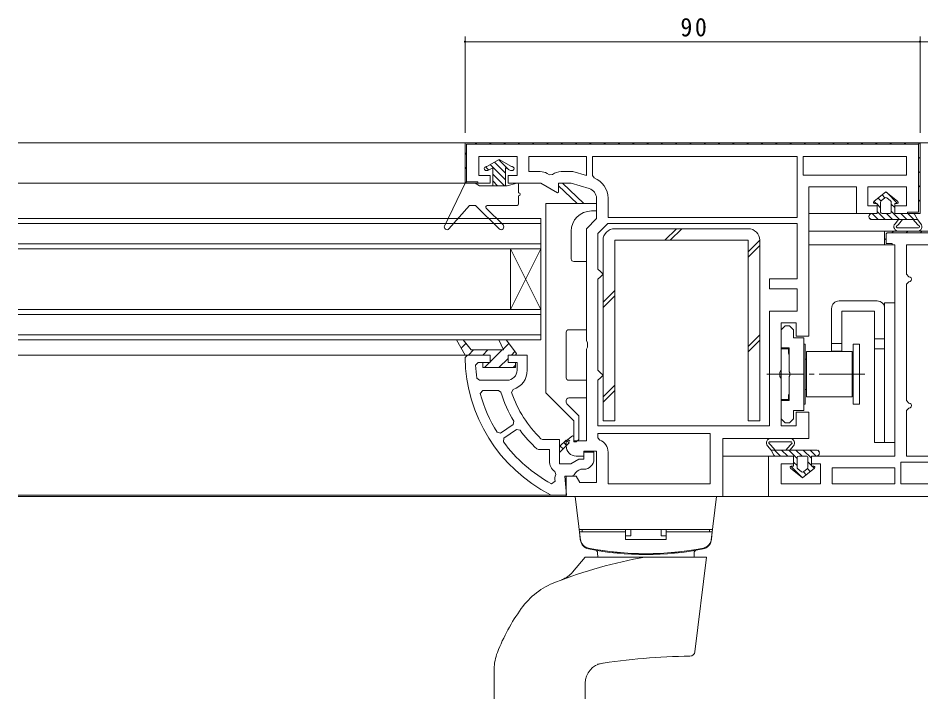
# Model space of a CAD drawing. Units: millimetres on the paper. Extents: x -420 to 373, y -297 to 267.
# Drawn here: x 91.3 to 269.9, y -204.9 to -70.1 of the extents above; entities that cross this region are included whole.
import ezdxf

# ---------------------------------------------------------------- set-up
doc = ezdxf.new("R2010")
doc.units = ezdxf.units.MM
doc.linetypes.add('CHAIN2', pattern=[12, 9, -1, 1, -1])
doc.linetypes.add('DASHED3', pattern=[4, 3, -1])
for name, color, linetype, lineweight in [('0-3_YKK_12', 2, 'Continuous', 9), ('0-4_YKK_D', 6, 'Continuous', 9), ('0-6_YKK_13', 4, 'Continuous', 9), ('0-7_YKK_11', 7, 'Continuous', 9)]:
    doc.layers.add(name, color=color, linetype=linetype, lineweight=lineweight)
doc.styles.add('ＭＳ ゴシック', font='')
doc.styles.get('ＭＳ ゴシック').set_extended_font_data('MS Gothic')

msp = doc.modelspace()

# ---------------------------------------------------------------- linework, layer by layer
at = {"layer": '0-3_YKK_12'}
for p, q in [((285.17, -94.803), (91.28, -94.803)), ((180.196, -102.803), (91.28, -102.803)), ((257.596, -108.803), (247.696, -108.803)), ((194.696, -109.803), (91.28, -109.803)), ((194.696, -109.803), (194.696, -115.803)), ((194.696, -110.803), (91.28, -110.803)), ((263.196, -112.303), (247.696, -112.303)), ((194.696, -114.803), (91.28, -114.803)), ((194.696, -115.803), (91.28, -115.803)), ((188.696, -127.803), (194.696, -115.803)), ((188.696, -115.803), (194.696, -127.803)), ((188.696, -127.803), (188.696, -115.803)), ((194.696, -115.803), (194.696, -127.803)), ((263.196, -115.003), (247.696, -115.003)), ((194.696, -127.803), (91.28, -127.803)), ((194.696, -127.803), (194.696, -133.803)), ((194.696, -128.803), (91.28, -128.803)), ((194.696, -132.803), (91.28, -132.803)), ((194.696, -133.803), (91.28, -133.803)), ((180.196, -136.803), (91.28, -136.803)), ((240.196, -156.803), (230.696, -156.803)), ((196.816, -164.503), (91.28, -164.503)), ((240.196, -164.803), (91.28, -164.803))]:
    msp.add_line(p, q, dxfattribs=at)
at = {"layer": '0-4_YKK_D'}
for p, q in [((179.696, -92.809), (179.696, -73.803)), ((269.696, -74.803), (179.696, -74.803)), ((269.696, -92.809), (269.696, -73.803)), ((269.696, -92.809), (269.696, -73.803)), ((284.696, -74.803), (269.696, -74.803))]:
    msp.add_line(p, q, dxfattribs=at)
for centre, start, end in [((179.696, -74.803), 0, 180), ((179.696, -74.803), 180, 0), ((269.696, -74.803), 0, 180), ((269.696, -74.803), 0, 180), ((269.696, -74.803), 180, 0), ((269.696, -74.803), 180, 0)]:
    msp.add_arc(centre, 0.106, start, end, dxfattribs=at)
at = {"layer": '0-6_YKK_13'}
for p, q in [((186.446, -98.103), (184.021, -99.503)), ((186.372, -98.146), (188.354, -100.128)), ((186.446, -98.103), (188.871, -99.503)), ((183.726, -99.541), (184.395, -100.211)), ((183.896, -99.503), (184.021, -99.503)), ((185.196, -99.748), (184.328, -100.249)), ((184.664, -99.132), (187.696, -102.164)), ((185.196, -99.748), (185.196, -103.303)), ((185.518, -98.639), (187.696, -100.817)), ((187.696, -99.748), (188.564, -100.249)), ((187.696, -99.748), (187.696, -103.303)), ((188.871, -99.503), (188.996, -99.503)), ((189.086, -99.513), (189.386, -99.813)), ((183.896, -100.303), (184.128, -100.303)), ((185.196, -101.011), (187.488, -103.303)), ((188.764, -100.303), (188.996, -100.303)), ((179.696, -102.803), (175.645, -111.287)), ((179.696, -102.803), (181.696, -102.803)), ((181.696, -102.803), (182.562, -103.303)), ((182.562, -103.303), (187.996, -103.303)), ((185.196, -102.358), (186.141, -103.303)), ((187.996, -103.303), (189.922, -102.812)), ((190.296, -104.703), (190.296, -103.103)), ((198.996, -102.803), (198.196, -102.803)), ((198.196, -102.803), (198.196, -103.303)), ((198.196, -103.303), (201.859, -106.803)), ((203.174, -106.803), (198.996, -102.803)), ((190.296, -106.903), (190.296, -105.303)), ((262.946, -104.503), (260.57, -106.444)), ((262.188, -105.122), (262.756, -105.691)), ((262.946, -104.503), (265.322, -106.444)), ((263.147, -104.667), (265.268, -106.789)), ((195.696, -144.303), (195.696, -106.803)), ((195.696, -106.803), (205.696, -106.803)), ((205.696, -106.803), (205.696, -108.303)), ((260.631, -106.394), (261.04, -106.803)), ((261.196, -106.803), (260.698, -106.803)), ((261.196, -106.803), (261.196, -108.803)), ((261.196, -106.959), (261.896, -107.659)), ((261.409, -105.758), (261.98, -106.328)), ((261.896, -108.503), (261.896, -106.536)), ((262.756, -105.691), (262.006, -106.304)), ((263.886, -106.304), (263.136, -105.691)), ((263.996, -106.536), (263.996, -108.503)), ((263.996, -106.93), (264.696, -107.63)), ((264.696, -106.803), (264.696, -108.803)), ((265.194, -106.803), (264.696, -106.803)), ((180.596, -107.203), (176.469, -111.835)), ((180.596, -107.203), (181.796, -107.203)), ((186.435, -111.842), (181.796, -107.203)), ((183.864, -107.715), (187.213, -111.064)), ((184.076, -107.203), (189.996, -107.203)), ((205.696, -108.303), (204.696, -108.303)), ((261.196, -108.803), (260.196, -108.803)), ((260.213, -108.804), (261.412, -110.003)), ((261.196, -108.373), (262.826, -110.003)), ((263.696, -108.803), (262.196, -108.803)), ((263.04, -108.803), (264.24, -110.003)), ((263.996, -108.345), (265.654, -110.003)), ((268.324, -108.803), (264.696, -108.803)), ((265.868, -108.803), (267.069, -110.003)), ((267.283, -108.803), (268.483, -110.003)), ((259.653, -109.659), (259.94, -109.946)), ((260.196, -110.003), (269.163, -110.003)), ((265.439, -110.003), (264.745, -110.824)), ((266.238, -110.003), (265.411, -110.982)), ((268.363, -110.003), (269.19, -110.982)), ((200.696, -112.303), (200.696, -117.803)), ((209.296, -111.803), (235.696, -111.803)), ((219.24, -114.103), (221.54, -111.803)), ((220.302, -114.103), (222.602, -111.803)), ((265.201, -111.603), (269.408, -111.602)), ((265.434, -112.303), (269.168, -112.303)), ((206.997, -149.803), (206.996, -114.103)), ((209.296, -114.103), (209.297, -149.803)), ((235.696, -114.103), (209.296, -114.103)), ((235.696, -116.386), (237.996, -114.086)), ((235.697, -149.803), (235.696, -114.103)), ((237.996, -114.102), (237.997, -149.802)), ((235.696, -117.447), (237.996, -115.147)), ((206.996, -126.347), (209.296, -124.047)), ((206.996, -127.409), (209.296, -125.109)), ((261.195, -126.108), (253.696, -126.108)), ((252.196, -127.608), (252.196, -136.008)), ((260.695, -128.108), (254.196, -128.108)), ((260.695, -128.108), (260.695, -154.108)), ((262.695, -127.608), (262.695, -154.108)), ((199.696, -132.303), (199.696, -141.303)), ((235.696, -135.123), (237.996, -132.824)), ((235.696, -136.185), (237.996, -133.885)), ((262.695, -133.608), (260.695, -133.608)), ((242.196, -145.603), (242.196, -135.603)), ((242.196, -135.603), (243.696, -135.603)), ((243.696, -135.603), (243.696, -136.503)), ((246.696, -134.653), (246.996, -134.653)), ((246.996, -134.653), (246.996, -146.553)), ((254.196, -134.508), (252.196, -134.508)), ((256.496, -134.653), (256.496, -146.553)), ((257.696, -134.653), (256.496, -134.653)), ((257.696, -134.653), (257.696, -146.553)), ((262.695, -135.608), (260.695, -135.608)), ((247.246, -145.103), (247.246, -136.103)), ((247.246, -136.103), (256.246, -136.103)), ((256.246, -145.103), (256.246, -136.103)), ((247.246, -137.603), (246.996, -137.603)), ((256.496, -137.603), (256.246, -137.603)), ((206.997, -145.085), (209.296, -142.785)), ((201.196, -149.803), (195.696, -144.303)), ((206.997, -146.146), (209.296, -143.846)), ((247.246, -143.603), (246.996, -143.603)), ((256.496, -143.603), (256.246, -143.603)), ((199.696, -145.803), (199.696, -146.116)), ((243.696, -145.603), (242.196, -145.603)), ((243.696, -145.603), (243.696, -144.703)), ((256.246, -145.103), (247.246, -145.103)), ((199.842, -146.469), (202.196, -148.823)), ((246.996, -146.553), (246.696, -146.553)), ((256.496, -146.553), (257.696, -146.553)), ((209.297, -149.803), (206.997, -149.803)), ((237.997, -149.802), (235.697, -149.803)), ((243.958, -153.303), (240.224, -153.303)), ((244.191, -154.003), (239.984, -154.003)), ((241.028, -155.603), (240.201, -154.624)), ((243.154, -155.603), (243.981, -154.624)), ((243.953, -155.603), (244.647, -154.782)), ((262.695, -154.108), (260.695, -154.108)), ((249.196, -155.603), (240.229, -155.603)), ((242.109, -156.803), (240.909, -155.603)), ((241.068, -156.803), (244.696, -156.803)), ((243.523, -156.803), (242.323, -155.603)), ((245.396, -157.261), (243.737, -155.603)), ((244.696, -158.803), (244.696, -156.803)), ((246.352, -156.803), (245.152, -155.603)), ((245.396, -159.07), (245.396, -157.103)), ((245.696, -156.803), (247.196, -156.803)), ((248.196, -157.233), (246.566, -155.603)), ((247.496, -157.103), (247.496, -159.07)), ((249.179, -156.802), (247.98, -155.603)), ((248.196, -156.803), (249.196, -156.803)), ((248.196, -158.803), (248.196, -156.803)), ((249.739, -155.947), (249.452, -155.66)), ((246.245, -160.939), (244.124, -158.817)), ((244.198, -158.803), (244.696, -158.803)), ((245.396, -158.676), (244.696, -157.976)), ((248.196, -158.647), (247.496, -157.947)), ((248.196, -158.803), (248.694, -158.803)), ((248.761, -159.212), (248.352, -158.803)), ((246.446, -161.103), (244.07, -159.162)), ((245.506, -159.302), (246.256, -159.915)), ((246.446, -161.103), (248.822, -159.162)), ((246.636, -159.915), (247.386, -159.302)), ((247.204, -160.483), (246.636, -159.915)), ((247.982, -159.848), (247.412, -159.277)), ((228.404, -173.459), (229.467, -164.801)), ((202.265, -171.301), (228.669, -171.301)), ((202.867, -171.301), (202.867, -171.801)), ((202.867, -171.301), (211.467, -171.301)), ((211.467, -173.301), (211.467, -171.301)), ((212.467, -171.301), (212.467, -172.568)), ((218.467, -171.301), (218.467, -172.568)), ((228.067, -171.301), (219.467, -171.301)), ((219.467, -173.301), (219.467, -171.301)), ((228.067, -171.301), (228.067, -171.801)), ((202.367, -171.801), (202.491, -173.217)), ((202.367, -171.801), (211.467, -171.801)), ((211.467, -172.568), (212.467, -172.568)), ((219.467, -172.568), (218.467, -172.568)), ((228.567, -171.801), (219.467, -171.801)), ((228.567, -171.801), (228.443, -173.217)), ((211.467, -173.301), (219.467, -173.301)), ((200.968, -179.779), (203.467, -176.801)), ((203.467, -176.801), (227.467, -176.801)), ((205.932, -176.801), (205.917, -175.919)), ((225.002, -176.801), (225.017, -175.919)), ((225.168, -195.527), (227.467, -176.801)), ((185.467, -204.739), (185.467, -198.954)), ((203.467, -204.739), (203.467, -201.759))]:
    msp.add_line(p, q, dxfattribs=at)
at = {"layer": '0-6_YKK_13', "linetype": 'DASHED3'}
msp.add_line((246.996, -137.603), (246.996, -143.603), dxfattribs=at)
at = {"layer": '0-6_YKK_13', "linetype": 'CHAIN2'}
msp.add_line((258.757, -140.603), (239.418, -140.603), dxfattribs=at)
at = {"layer": '0-6_YKK_13'}
for points in [[(268.586, -108.958), (269.163, -110.003), (269.857, -110.824)], [(201.196, -118.303), (203.696, -118.303), (203.696, -131.803), (200.196, -131.803)], [(254.196, -128.108), (254.196, -136.008), (252.196, -136.008)], [(200.196, -141.803), (203.696, -141.803), (203.696, -145.303), (200.196, -145.303)], [(202.196, -148.823), (202.196, -153.503), (201.696, -154.003), (201.196, -154.003), (201.196, -149.803)], [(240.806, -156.648), (240.229, -155.603), (239.535, -154.782)], [(202.53, -173.459), (201.467, -164.801), (229.467, -164.801)]]:
    msp.add_lwpolyline(points, dxfattribs=at)
msp.add_lwpolyline([(262.695, -154.107), (264.696, -154.107), (264.696, -126.488), (262.695, -126.488)], close=True, dxfattribs=at)
for centre, radius, start, end in [((183.896, -99.903), 0.4, 90, 270), ((188.996, -99.903), 0.4, 270, 90), ((184.128, -99.903), 0.4, 270, 300), ((188.764, -99.903), 0.4, 239.99998, 270), ((189.996, -103.103), 0.3, 0, 104.29437), ((190.296, -105.003), 0.3, 270, 90), ((189.996, -106.903), 0.3, 270, 0), ((260.698, -106.601), 0.202, 129.25562, 270.00302), ((262.196, -106.536), 0.3, 129.25562, 180.00302), ((262.946, -105.923), 0.3, 50.75041, 129.25562), ((263.696, -106.536), 0.3, 0.00302, 50.75041), ((265.194, -106.601), 0.202, 270.00302, 50.75041), ((184.076, -107.503), 0.3, 90, 224.99998), ((204.696, -112.303), 4, 90, 180), ((260.196, -109.403), 0.6, 90.00302, 270.00302), ((262.196, -108.503), 0.3, 180.00302, 270.00302), ((263.696, -108.503), 0.3, 270.00302, 0.00302), ((268.324, -109.103), 0.3, 28.8896, 90.00302), ((176.096, -111.503), 0.5, 154.47647, 318.30571), ((186.824, -111.453), 0.55, 225, 45), ((209.296, -114.103), 2.3, 90.00151, 180.00151), ((235.696, -114.103), 2.3, 0.00151, 90.00151), ((265.434, -111.403), 0.9, 139.95668, 270.00302), ((265.201, -111.403), 0.2, 117.55913, 270.00456), ((264.646, -110.339), 1, 297.55913, 319.95668), ((269.168, -111.403), 0.9, 270.00302, 40.04936), ((269.956, -110.339), 1, 220.04936, 242.44691), ((269.401, -111.402), 0.2, 268.0726, 62.44691), ((201.196, -117.803), 0.5, 180, 270), ((253.696, -127.608), 1.5, 90, 180), ((261.195, -127.608), 1.5, 0, 90), ((200.196, -132.303), 0.5, 90, 180), ((244.196, -136.503), 0.5, 180, 216.86989), ((200.196, -141.303), 0.5, 180, 270), ((244.196, -144.703), 0.5, 143.1301, 180), ((200.196, -145.803), 0.5, 90, 180), ((200.196, -146.116), 0.5, 180, 225), ((240.221, -154.2), 0.897, 89.80255, 220.11365), ((243.958, -154.203), 0.9, 319.95668, 90.00302), ((239.991, -154.203), 0.2, 64.72615, 242.44691), ((239.436, -155.267), 1, 40.04936, 62.44691), ((244.746, -155.267), 1, 117.55913, 139.95668), ((244.191, -154.203), 0.2, 297.55913, 115.27989), ((241.068, -156.503), 0.3, 208.8896, 270.00302), ((245.696, -157.103), 0.3, 90.00302, 180.00302), ((247.196, -157.103), 0.3, 0.00302, 90.00302), ((249.196, -156.203), 0.6, 270.00302, 90.00302), ((244.198, -159.005), 0.202, 90.00302, 230.75041), ((248.694, -159.005), 0.202, 309.25562, 90.00302), ((245.696, -159.07), 0.3, 180.00302, 230.75041), ((246.446, -159.682), 0.3, 230.75041, 309.25562), ((247.196, -159.07), 0.3, 309.25562, 0.00302), ((204.483, -173.043), 2, 185, 258.64775), ((226.451, -173.043), 2, 281.35223, 355), ((204.493, -173.037), 2, 187, 258.65825), ((204.515, -173.215), 2, 187, 258.68115), ((215.467, -118.334), 57.8, 258.64775, 281.35223), ((215.467, -118.327), 57.8, 258.65825, 281.34116), ((226.419, -173.215), 2, 281.31883, 353), ((226.441, -173.037), 2, 281.34174, 353), ((232.167, -271.301), 96.004, 100.15585, 111.10054), ((215.467, -118.501), 57.8, 258.68115, 281.31883), ((205.417, -175.928), 0.5, 1, 80.0733), ((225.517, -175.928), 0.5, 99.92668, 179), ((197.137, -176.565), 5, 290.2925, 320), ((203.005, -195.728), 15, 111.10054, 144.3228), ((223.313, -210.308), 40, 144.3228, 158.51498), ((194.467, -198.954), 9, 158.51498, 180), ((225.169, -316.401), 120, 90.47041, 99.23909), ((224.175, -195.405), 1, 270.47041, 353), ((207.467, -201.759), 4, 98.77765, 180), ((186.467, -204.739), 1, 180, 187), ((202.467, -204.739), 1, 353, 0)]:
    msp.add_arc(centre, radius, start, end, dxfattribs=at)
at = {"layer": '0-7_YKK_11'}
for p, q in [((182.015, -94.803), (181.715, -95.103)), ((184.843, -94.803), (184.543, -95.103)), ((187.671, -94.803), (187.371, -95.103)), ((190.5, -94.803), (190.2, -95.103)), ((193.328, -94.803), (193.028, -95.103)), ((196.157, -94.803), (195.857, -95.103)), ((198.985, -94.803), (198.685, -95.103)), ((201.814, -94.803), (201.514, -95.103)), ((204.642, -94.803), (204.342, -95.103)), ((207.471, -94.803), (207.171, -95.103)), ((210.299, -94.803), (209.999, -95.103)), ((213.127, -94.803), (212.827, -95.103)), ((215.956, -94.803), (215.656, -95.103)), ((218.784, -94.803), (218.484, -95.103)), ((221.613, -94.803), (221.313, -95.103)), ((224.441, -94.803), (224.141, -95.103)), ((227.27, -94.803), (226.969, -95.103)), ((230.098, -94.803), (229.798, -95.103)), ((232.926, -94.803), (232.626, -95.103)), ((235.755, -94.803), (235.455, -95.103)), ((238.583, -94.803), (238.283, -95.103)), ((241.412, -94.803), (241.112, -95.103)), ((244.24, -94.803), (243.94, -95.103)), ((247.068, -94.803), (246.768, -95.103)), ((249.897, -94.803), (249.597, -95.103)), ((252.725, -94.803), (252.425, -95.103)), ((255.554, -94.803), (255.254, -95.103)), ((258.382, -94.803), (258.082, -95.103)), ((261.211, -94.803), (260.911, -95.103)), ((264.039, -94.803), (263.739, -95.103)), ((266.867, -94.803), (266.567, -95.103)), ((269.549, -94.949), (269.337, -95.161)), ((179.996, -96.822), (179.696, -97.122)), ((203.696, -97.503), (192.296, -97.503)), ((204.896, -97.503), (245.396, -97.503)), ((269.696, -97.631), (269.396, -97.931)), ((179.996, -99.65), (179.696, -99.95)), ((266.996, -101.203), (246.596, -101.203)), ((269.696, -100.46), (269.396, -100.76)), ((180.043, -102.432), (179.83, -102.644)), ((180.196, -102.803), (182.196, -102.803)), ((269.696, -103.288), (269.396, -103.588)), ((269.696, -106.117), (269.396, -106.417)), ((267.31, -108.503), (267.196, -108.617)), ((245.396, -110.803), (207.949, -110.803)), ((264.426, -112.303), (264.126, -112.603)), ((267.255, -112.303), (266.955, -112.603)), ((270.083, -112.303), (269.783, -112.603)), ((262.996, -113.733), (262.696, -114.033)), ((262.996, -112.803), (262.996, -114.703)), ((179.886, -134.485), (178.936, -135.436)), ((188.351, -134.505), (187.243, -135.614)), ((179.696, -137.31), (180.196, -136.803)), ((180.196, -136.803), (184.496, -136.803)), ((181.397, -135.803), (180.397, -136.803)), ((180.915, -135.803), (187.33, -135.803)), ((184.225, -135.803), (183.225, -136.803)), ((187.054, -135.803), (184.683, -138.174)), ((188.196, -137.489), (186.382, -139.303)), ((189.574, -136.111), (188.882, -136.803)), ((182.26, -138.303), (181.761, -138.837)), ((184.496, -138.303), (182.26, -138.303)), ((184.567, -138.29), (183.554, -139.303)), ((189.696, -138.818), (189.211, -139.303)), ((182.05, -141.381), (182.544, -141.803)), ((182.544, -141.803), (187.996, -141.803)), ((186.308, -143.803), (183.186, -143.803)), ((186.786, -144.157), (186.308, -143.803)), ((189.234, -143.606), (188.915, -144.243)), ((187.276, -153.95), (187.4, -153.24)), ((200.395, -153.872), (200.027, -153.504)), ((205.996, -152.303), (228.196, -152.303)), ((199.08, -155.385), (198.514, -154.819)), ((199.787, -154.678), (199.221, -154.112)), ((266.996, -156.803), (302.396, -156.803)), ((265.896, -158.003), (300.296, -158.003)), ((197.446, -159.839), (197.624, -160.423)), ((252.296, -159.103), (264.696, -159.103)), ((197.505, -161.755), (196.773, -162.284))]:
    msp.add_line(p, q, dxfattribs=at)
for points in [[(269.696, -94.803), (179.696, -94.803), (179.696, -102.803), (184.696, -102.803), (184.696, -101.303), (182.396, -101.303), (182.396, -97.503), (189.996, -97.503), (189.996, -101.303), (188.196, -101.303), (188.196, -102.803), (194.696, -102.803), (197.969, -104.693), (198.196, -104.562), (198.196, -102.803), (200.696, -102.803), (204.271, -103.875)], [(180.196, -102.803), (182.196, -102.803), (182.196, -102.503), (179.996, -102.503), (179.996, -95.103), (269.396, -95.103), (269.396, -108.503), (267.196, -108.503), (267.196, -108.803), (269.196, -108.803)], [(201.696, -156.803), (203.196, -156.803), (203.196, -155.803), (205.696, -155.803), (205.696, -162.003), (202.389, -162.003), (201.696, -160.803), (199.696, -160.803), (199.696, -164.803), (230.696, -164.803), (230.696, -153.303), (247.696, -153.303), (247.696, -148.103), (245.196, -148.103), (245.196, -150.803), (242.196, -150.803), (242.196, -141.469), (241.946, -141.036), (241.946, -140.17), (242.196, -139.737), (242.196, -130.403), (245.196, -130.403), (245.196, -133.103), (247.696, -133.103), (247.696, -103.503), (257.096, -103.503), (257.096, -108.803), (261.196, -108.803), (261.196, -107.303), (259.396, -107.303), (259.396, -103.503), (266.996, -103.503), (266.996, -107.303), (264.696, -107.303), (264.696, -108.803), (269.696, -108.803), (269.696, -94.803)], [(309.396, -114.803), (309.396, -95.103), (284.981, -95.103), (284.063, -112.603), (263.196, -112.603), (262.996, -112.803)], [(203.696, -97.503), (192.296, -97.503), (192.296, -100.503), (194.562, -100.503)], [(198.696, -100.503), (201.033, -100.503), (203.696, -101.302), (203.696, -97.503)], [(204.896, -97.503), (245.396, -97.503), (245.396, -109.603), (207.996, -109.603), (207.996, -105.791)], [(205.219, -101.77), (204.896, -101.302), (204.896, -97.503)], [(195.962, -100.878), (196.412, -101.138), (196.97, -101.098)], [(205.696, -105.791), (205.696, -109.803), (203.696, -111.803), (203.696, -133.937), (203.946, -134.37), (203.946, -135.236), (203.696, -135.669), (203.696, -153.803), (201.196, -153.803), (201.196, -152.898), (200.951, -152.782), (199.696, -153.803), (199.696, -154.803)], [(304.696, -164.803), (239.696, -164.803), (239.696, -156.803), (244.696, -156.803), (244.696, -158.303), (242.196, -158.303), (242.196, -162.303), (249.996, -162.303), (249.996, -158.303), (248.196, -158.303), (248.196, -156.803), (264.696, -156.803), (264.696, -115.003), (262.696, -115.003), (262.696, -112.303), (283.779, -112.303)], [(262.996, -112.803), (262.996, -114.703), (264.196, -114.703), (264.196, -115.003)], [(266.996, -156.803), (302.396, -156.803), (302.396, -147.303), (300.896, -147.303), (300.896, -146.303), (302.396, -146.303), (302.396, -122.303), (300.896, -122.303), (300.896, -121.303), (302.396, -121.303), (302.396, -115.003), (283.696, -115.003), (283.696, -116.803), (281.696, -116.803), (281.696, -115.003), (273.696, -115.003), (273.696, -116.803), (271.696, -116.803), (271.696, -115.003), (266.996, -115.003), (266.996, -120.803), (267.496, -121.303)], [(267.496, -122.303), (266.996, -122.803), (266.996, -145.803), (267.496, -146.303)], [(188.396, -136.803), (191.996, -136.803), (191.996, -139.803)], [(189.996, -139.803), (189.996, -138.303), (188.396, -138.303)], [(186.308, -143.803), (183.186, -143.803), (182.704, -144.434)], [(267.496, -147.303), (266.996, -147.803), (266.996, -156.803)], [(186.026, -152.092), (186.731, -152.244), (189.22, -150.565), (189.367, -149.889)], [(187.4, -153.24), (189.889, -151.561), (190.571, -151.679)], [(194.689, -153.362), (195.037, -153.503), (198.396, -153.503), (198.396, -158.303), (200.637, -158.303), (202.196, -157.403), (203.196, -157.403), (203.196, -156.003), (205.196, -156.003), (205.196, -157.403)], [(205.996, -152.303), (228.196, -152.303), (228.196, -162.303), (207.996, -162.303), (207.996, -156.003)], [(206.329, -153.646), (205.996, -153.174), (205.996, -152.303)], [(193.911, -155.373), (194.247, -155.503), (196.396, -155.503), (196.396, -157.803)], [(201.304, -160.514), (200.851, -160.803), (199.418, -160.803), (199.742, -164.503), (196.816, -164.503), (196.588, -164.448)], [(203.196, -159.403), (202.753, -159.403), (202.632, -159.418)]]:
    msp.add_lwpolyline(points, dxfattribs=at)
for points in [[(266.996, -101.203), (246.596, -101.203), (246.596, -97.503), (266.996, -97.503)], [(245.396, -110.803), (207.949, -110.803), (205.996, -112.756), (205.996, -119.803), (206.496, -120.303), (206.996, -120.803), (206.496, -121.303), (205.996, -121.803), (205.996, -139.803), (206.496, -140.303), (206.996, -140.803), (206.496, -141.303), (205.996, -141.803), (205.996, -150.803), (239.896, -150.803), (239.896, -128.103), (245.396, -128.103), (245.396, -123.703), (239.896, -123.703), (239.896, -121.703), (245.396, -121.703)], [(246.696, -147.778), (246.696, -133.428), (244.696, -133.428), (244.696, -131.803), (243.896, -131.003), (242.996, -131.003), (242.196, -131.803), (242.196, -135.403), (243.796, -135.403), (243.796, -140.145), (243.916, -140.328), (243.916, -140.878), (243.796, -141.061), (243.796, -145.803), (242.196, -145.803), (242.196, -149.403), (242.996, -150.203), (243.896, -150.203), (244.696, -149.403), (244.696, -147.778)], [(180.915, -135.803), (187.33, -135.803), (186.399, -133.803), (187.817, -133.803), (189.85, -136.473), (189.678, -136.803), (188.196, -136.803), (188.196, -138.303), (189.696, -138.303), (189.696, -139.303), (183.196, -139.303), (183.196, -138.303), (184.696, -138.303), (184.696, -136.803), (179.696, -136.803), (178.028, -133.803), (179.353, -133.803)], [(200.279, -154.186), (198.396, -156.069), (198.396, -154.937), (199.713, -153.62)], [(265.896, -158.003), (300.296, -158.003), (300.296, -162.303), (265.896, -162.303)], [(252.296, -159.103), (264.696, -159.103), (264.696, -162.303), (252.296, -162.303)]]:
    msp.add_lwpolyline(points, close=True, dxfattribs=at)
for centre, radius, start, end in [((194.562, -103.303), 2.8, 59.99998, 90), ((198.696, -103.303), 2.8, 89.99998, 128.05968), ((203.696, -105.791), 4.3, 359.99997, 69.25763), ((203.696, -105.791), 2, 359.99998, 73.30077), ((267.496, -121.803), 0.5, 269.99998, 90), ((210.692, -136.842), 31, 180.86488, 242.93672), ((210.692, -136.842), 29, 183.94423, 189.00407), ((187.996, -139.803), 2, 270, 359.99998), ((187.996, -139.803), 4, 288.03203, 359.99998), ((210.692, -136.842), 29, 195.175, 211.72586), ((210.692, -136.842), 25, 197.01155, 211.45816), ((210.692, -136.842), 23, 198.76877, 225.90932), ((267.496, -146.803), 0.5, 269.99998, 90), ((210.692, -136.843), 25, 216.40285, 227.8372), ((210.692, -136.842), 29, 216.14981, 241.3156), ((201.696, -154.803), 2, 180, 269.99998), ((205.496, -156.003), 2.5, 0, 70.52876), ((198.896, -157.803), 2.5, 179.99997, 234.54309), ((203.196, -157.403), 2, 270, 359.99998), ((199.963, -161.303), 2.5, 159.3833, 190.40863), ((203.117, -161.358), 2, 104.05469, 155.03664)]:
    msp.add_arc(centre, radius, start, end, dxfattribs=at)

# ---------------------------------------------------------------- texts
at = {"layer": '0-4_YKK_D', "color": 3, "insert": (222.296, -73.803), "char_height": 3.666, "attachment_point": 7, "style": 'ＭＳ ゴシック'}
msp.add_mtext('\\T1.21;\\W0.95;90', dxfattribs=at)

doc.saveas('drawing.dxf')
